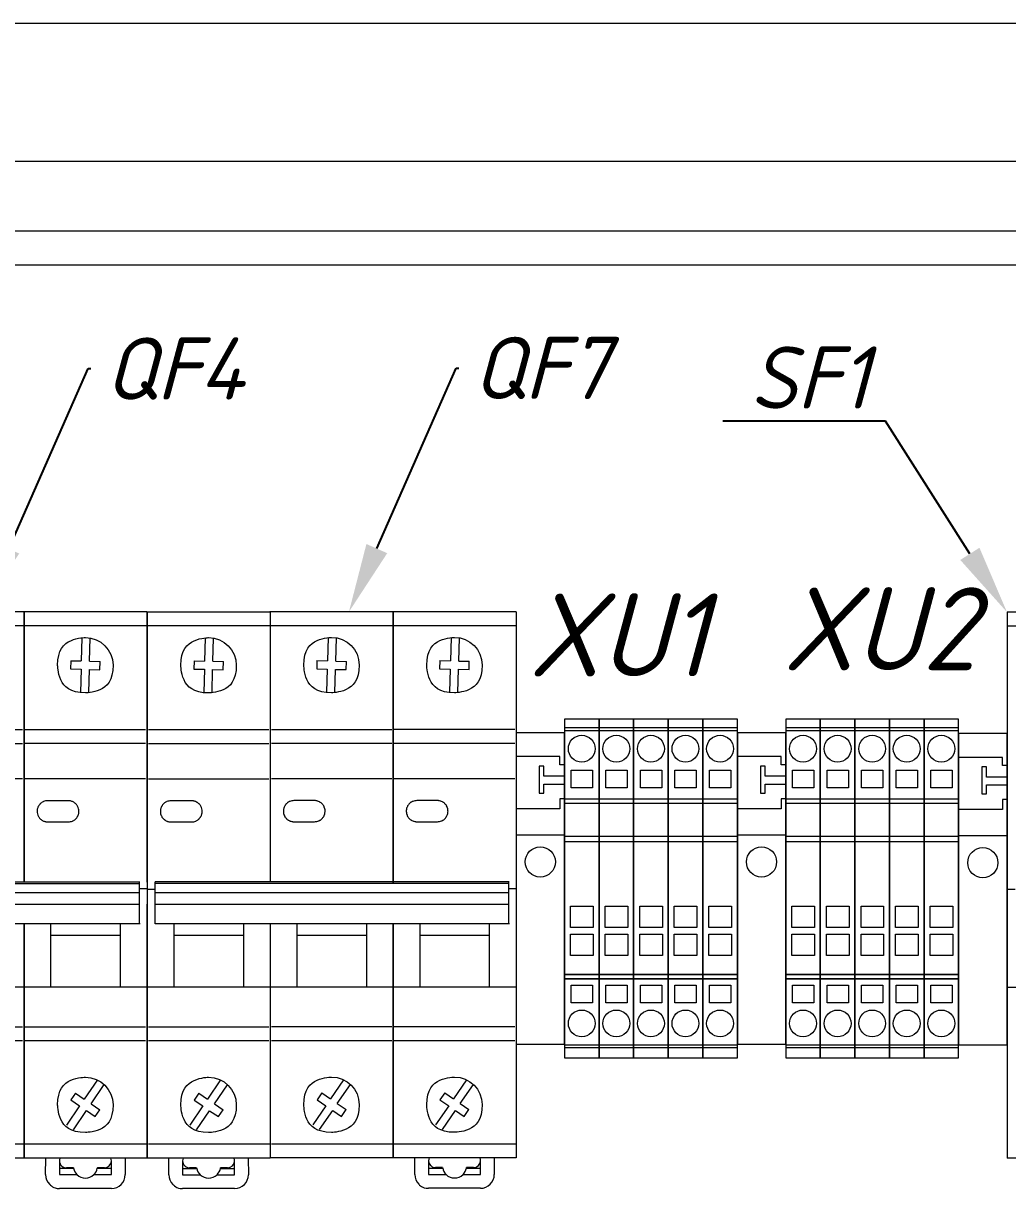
# Model space of a CAD drawing. Extents: x -319 to 3117, y -991 to 292.
# Drawn here: x 2621.7 to 2764, y -172.2 to -3.6 of the extents above; entities that cross this region are included whole.
import ezdxf
from ezdxf import colors
from ezdxf.entities.mleader import LeaderData, LeaderLine
from ezdxf.math import Vec2, Vec3

# ---------------------------------------------------------------- set-up
doc = ezdxf.new("R2010")
doc.units = 0
doc.layers.get('0').update_dxf_attribs({"lineweight": 15})
doc.layers.add('Layer 1', color=7, linetype='Continuous')
doc.styles.get("Standard").update_dxf_attribs({"font": 'GOST_Common Italic_0.ttf'})

# ---------------------------------------------------------------- blocks, each defined once
blk = doc.blocks.new('A$C02ED5359')
at = {"layer": 'Layer 1', "lineweight": 20}
for points in [[(17.82, 83.37), (17.82, 83.37), (0, 83.37), (0, 83.37)], [(0, 83.37), (0, 83.37), (0, 4.4), (0, 4.4)], [(35.6, 83.4), (35.6, 83.4), (17.78, 83.4), (17.78, 83.4)], [(17.82, 83.37), (17.82, 83.37), (17.82, 83.37), (17.82, 83.37)], [(17.82, 83.37), (17.82, 83.37), (17.82, 44.34), (17.82, 44.34)], [(53.38, 83.4), (53.38, 83.4), (35.56, 83.4), (35.56, 83.4)], [(35.56, 83.4), (35.56, 83.4), (35.56, 44.27), (35.56, 44.27)], [(35.6, 83.4), (35.6, 83.4), (35.6, 83.4), (35.6, 83.4)], [(35.6, 83.4), (35.6, 83.4), (35.6, 44.27), (35.6, 44.27)], [(53.38, 83.4), (53.38, 83.4), (53.38, 83.4), (53.38, 83.4)], [(53.38, 83.4), (53.38, 83.4), (53.38, 44.34), (53.38, 44.34)], [(53.39, 83.39), (53.39, 83.39), (53.39, 41.14), (53.39, 41.14)], [(17.82, 81.37), (17.82, 81.37), (0, 81.37), (0, 81.37)], [(35.6, 81.4), (35.6, 81.4), (17.78, 81.4), (17.78, 81.4)], [(17.82, 81.37), (17.82, 81.37), (17.82, 81.37), (17.82, 81.37)], [(53.38, 81.4), (53.38, 81.4), (35.56, 81.4), (35.56, 81.4)], [(35.6, 81.4), (35.6, 81.4), (35.6, 81.4), (35.6, 81.4)], [(53.38, 81.4), (53.38, 81.4), (53.38, 81.4), (53.38, 81.4)], [(8.41, 79.64), (8.41, 79.64), (8.32, 76.29), (8.32, 76.29)], [(9.52, 76.26), (9.52, 76.26), (9.61, 79.61), (9.61, 79.61)], [(26.19, 79.67), (26.19, 79.67), (26.1, 76.32), (26.1, 76.32)], [(27.31, 76.28), (27.31, 76.28), (27.39, 79.64), (27.39, 79.64)], [(43.97, 79.67), (43.97, 79.67), (43.88, 76.32), (43.88, 76.32)], [(45.08, 76.29), (45.08, 76.29), (45.17, 79.64), (45.17, 79.64)], [(6.8, 76.33), (6.8, 76.33), (6.76, 75.13), (6.76, 75.13)], [(6.8, 76.33), (6.8, 76.33), (8.32, 76.29), (8.32, 76.29)], [(9.52, 76.26), (9.52, 76.26), (11.05, 76.22), (11.05, 76.22)], [(11.02, 75.02), (11.02, 75.02), (11.05, 76.22), (11.05, 76.22)], [(24.58, 76.36), (24.58, 76.36), (24.54, 75.16), (24.54, 75.16)], [(24.58, 76.36), (24.58, 76.36), (26.1, 76.32), (26.1, 76.32)], [(27.31, 76.28), (27.31, 76.28), (28.83, 76.24), (28.83, 76.24)], [(28.8, 75.04), (28.8, 75.04), (28.83, 76.24), (28.83, 76.24)], [(42.36, 76.36), (42.36, 76.36), (42.32, 75.16), (42.32, 75.16)], [(42.36, 76.36), (42.36, 76.36), (43.88, 76.32), (43.88, 76.32)], [(45.08, 76.29), (45.08, 76.29), (46.61, 76.25), (46.61, 76.25)], [(46.58, 75.05), (46.58, 75.05), (46.61, 76.25), (46.61, 76.25)], [(6.76, 75.13), (6.76, 75.13), (8.29, 75.09), (8.29, 75.09)], [(8.29, 75.09), (8.29, 75.09), (8.2, 71.74), (8.2, 71.74)], [(9.4, 71.71), (9.4, 71.71), (9.49, 75.06), (9.49, 75.06)], [(9.49, 75.06), (9.49, 75.06), (11.02, 75.02), (11.02, 75.02)], [(24.54, 75.16), (24.54, 75.16), (26.07, 75.12), (26.07, 75.12)], [(26.07, 75.12), (26.07, 75.12), (25.98, 71.76), (25.98, 71.76)], [(27.18, 71.73), (27.18, 71.73), (27.27, 75.08), (27.27, 75.08)], [(27.27, 75.08), (27.27, 75.08), (28.8, 75.04), (28.8, 75.04)], [(42.32, 75.16), (42.32, 75.16), (43.85, 75.12), (43.85, 75.12)], [(43.85, 75.12), (43.85, 75.12), (43.76, 71.77), (43.76, 71.77)], [(44.96, 71.74), (44.96, 71.74), (45.05, 75.09), (45.05, 75.09)], [(45.05, 75.09), (45.05, 75.09), (46.58, 75.05), (46.58, 75.05)], [(0.2, 66.38), (0.2, 66.38), (17.61, 66.38), (17.61, 66.38)], [(17.98, 66.4), (17.98, 66.4), (35.4, 66.4), (35.4, 66.4)], [(35.76, 66.41), (35.76, 66.41), (53.18, 66.41), (53.18, 66.41)], [(0.2, 64.38), (0.2, 64.38), (17.61, 64.38), (17.61, 64.38)], [(17.98, 64.4), (17.98, 64.4), (35.4, 64.4), (35.4, 64.4)], [(35.76, 64.41), (35.76, 64.41), (53.18, 64.41), (53.18, 64.41)], [(0.2, 59.27), (0.2, 59.27), (17.61, 59.27), (17.61, 59.27)], [(17.98, 59.3), (17.98, 59.3), (35.4, 59.3), (35.4, 59.3)], [(35.76, 59.3), (35.76, 59.3), (53.18, 59.3), (53.18, 59.3)], [(6.46, 56.07), (6.46, 56.07), (3.45, 56.07), (3.45, 56.07)], [(24.24, 56.1), (24.24, 56.1), (21.23, 56.1), (21.23, 56.1)], [(42.02, 56.1), (42.02, 56.1), (39.01, 56.1), (39.01, 56.1)], [(3.45, 53.02), (3.45, 53.02), (6.46, 53.02), (6.46, 53.02)], [(21.23, 53.05), (21.23, 53.05), (24.24, 53.05), (24.24, 53.05)], [(39.01, 53.05), (39.01, 53.05), (42.02, 53.05), (42.02, 53.05)], [(1.18, 38.27), (1.18, 38.27), (1.18, 44.34), (1.18, 44.34)], [(52.26, 44.34), (52.26, 44.34), (1.18, 44.34), (1.18, 44.34)], [(52.26, 44.1), (52.26, 44.1), (1.18, 44.1), (1.18, 44.1)], [(35.56, 44.17), (35.56, 44.17), (35.56, 44.1), (35.56, 44.1)], [(35.56, 44.17), (35.56, 44.17), (35.56, 44.1), (35.56, 44.1)], [(35.6, 44.17), (35.6, 44.17), (35.6, 44.1), (35.6, 44.1)], [(52.26, 44.43), (52.26, 44.43), (52.26, 38.36), (52.26, 38.36)], [(52.26, 44.43), (52.26, 44.43), (52.26, 44.43), (52.26, 44.43)], [(52.26, 44.41), (52.26, 44.41), (52.26, 44.41), (52.26, 44.41)], [(52.26, 44.17), (52.26, 44.17), (52.26, 44.17), (52.26, 44.17)], [(0, 43.31), (0, 43.31), (1.18, 43.31), (1.18, 43.31)], [(1.18, 42.82), (1.18, 42.82), (52.26, 42.82), (52.26, 42.82)], [(52.26, 43.4), (52.26, 43.4), (53.39, 43.4), (53.39, 43.4)], [(53.39, 43.4), (53.39, 43.4), (53.39, 43.4), (53.39, 43.4)], [(1.18, 41.14), (1.18, 41.14), (52.26, 41.14), (52.26, 41.14)], [(53.38, 41.14), (53.38, 41.14), (53.38, 4.43), (53.38, 4.43)], [(53.39, 41.14), (53.39, 41.14), (53.39, 4.42), (53.39, 4.42)], [(3.93, 38.27), (3.93, 38.27), (1.18, 38.27), (1.18, 38.27)], [(52.41, 38.29), (52.41, 38.29), (3.93, 38.29), (3.93, 38.29)], [(3.93, 29.16), (3.93, 29.16), (3.93, 38.27), (3.93, 38.27)], [(3.93, 38.27), (3.93, 38.27), (3.93, 38.27), (3.93, 38.27)], [(13.94, 38.27), (13.94, 38.27), (13.94, 29.16), (13.94, 29.16)], [(13.94, 38.27), (13.94, 38.27), (13.94, 38.27), (13.94, 38.27)], [(17.82, 38.29), (17.82, 38.29), (17.82, 4.4), (17.82, 4.4)], [(21.71, 29.18), (21.71, 29.18), (21.71, 38.29), (21.71, 38.29)], [(21.71, 38.29), (21.71, 38.29), (21.71, 38.29), (21.71, 38.29)], [(31.72, 38.29), (31.72, 38.29), (31.72, 29.18), (31.72, 29.18)], [(31.72, 38.29), (31.72, 38.29), (31.72, 38.29), (31.72, 38.29)], [(35.56, 38.29), (35.56, 38.29), (35.56, 4.43), (35.56, 4.43)], [(35.6, 38.29), (35.6, 38.29), (35.6, 4.42), (35.6, 4.42)], [(39.49, 29.19), (39.49, 29.19), (39.49, 38.3), (39.49, 38.3)], [(39.49, 38.3), (39.49, 38.3), (39.49, 38.3), (39.49, 38.3)], [(49.5, 38.3), (49.5, 38.3), (49.5, 29.19), (49.5, 29.19)], [(49.5, 38.3), (49.5, 38.3), (49.5, 38.3), (49.5, 38.3)], [(52.26, 38.36), (52.26, 38.36), (52.26, 38.36), (52.26, 38.36)], [(3.93, 36.65), (3.93, 36.65), (13.94, 36.65), (13.94, 36.65)], [(3.93, 36.65), (3.93, 36.65), (13.94, 36.65), (13.94, 36.65)], [(13.94, 36.65), (13.94, 36.65), (13.94, 36.65), (13.94, 36.65)], [(21.71, 36.65), (21.71, 36.65), (31.72, 36.65), (31.72, 36.65)], [(39.49, 36.65), (39.49, 36.65), (49.5, 36.65), (49.5, 36.65)], [(0, 29.16), (0, 29.16), (17.82, 29.16), (17.82, 29.16)], [(14.61, 29.16), (14.61, 29.16), (17.61, 29.16), (17.61, 29.16)], [(17.78, 29.18), (17.78, 29.18), (35.6, 29.18), (35.6, 29.18)], [(17.82, 29.16), (17.82, 29.16), (17.82, 29.16), (17.82, 29.16)], [(32.39, 29.18), (32.39, 29.18), (35.4, 29.18), (35.4, 29.18)], [(35.56, 29.19), (35.56, 29.19), (53.38, 29.19), (53.38, 29.19)], [(35.6, 29.18), (35.6, 29.18), (35.6, 29.18), (35.6, 29.18)], [(50.17, 29.19), (50.17, 29.19), (53.18, 29.19), (53.18, 29.19)], [(53.38, 29.19), (53.38, 29.19), (53.38, 29.19), (53.38, 29.19)], [(0.2, 23.39), (0.2, 23.39), (17.61, 23.39), (17.61, 23.39)], [(17.61, 23.39), (17.61, 23.39), (17.61, 23.39), (17.61, 23.39)], [(17.98, 23.42), (17.98, 23.42), (35.4, 23.42), (35.4, 23.42)], [(35.4, 23.42), (35.4, 23.42), (35.4, 23.42), (35.4, 23.42)], [(35.76, 23.42), (35.76, 23.42), (53.18, 23.42), (53.18, 23.42)], [(53.18, 23.42), (53.18, 23.42), (53.18, 23.42), (53.18, 23.42)], [(0.2, 21.39), (0.2, 21.39), (17.61, 21.39), (17.61, 21.39)], [(17.61, 21.39), (17.61, 21.39), (17.61, 21.39), (17.61, 21.39)], [(17.98, 21.42), (17.98, 21.42), (35.4, 21.42), (35.4, 21.42)], [(35.4, 21.42), (35.4, 21.42), (35.4, 21.42), (35.4, 21.42)], [(35.76, 21.42), (35.76, 21.42), (53.18, 21.42), (53.18, 21.42)], [(53.18, 21.42), (53.18, 21.42), (53.18, 21.42), (53.18, 21.42)], [(10.65, 15.7), (10.65, 15.7), (8.75, 12.93), (8.75, 12.93)], [(10.65, 15.7), (10.65, 15.7), (10.65, 15.7), (10.65, 15.7)], [(28.43, 15.72), (28.43, 15.72), (26.53, 12.96), (26.53, 12.96)], [(28.43, 15.72), (28.43, 15.72), (28.43, 15.72), (28.43, 15.72)], [(46.21, 15.73), (46.21, 15.73), (44.31, 12.96), (44.31, 12.96)], [(46.21, 15.73), (46.21, 15.73), (46.21, 15.73), (46.21, 15.73)], [(7.49, 13.79), (7.49, 13.79), (6.81, 12.8), (6.81, 12.8)], [(7.49, 13.79), (7.49, 13.79), (7.49, 13.79), (7.49, 13.79)], [(7.49, 13.79), (7.49, 13.79), (8.75, 12.93), (8.75, 12.93)], [(9.74, 12.25), (9.74, 12.25), (11.64, 15.02), (11.64, 15.02)], [(11.64, 15.02), (11.64, 15.02), (11.64, 15.02), (11.64, 15.02)], [(25.27, 13.82), (25.27, 13.82), (24.59, 12.83), (24.59, 12.83)], [(25.27, 13.82), (25.27, 13.82), (25.27, 13.82), (25.27, 13.82)], [(25.27, 13.82), (25.27, 13.82), (26.53, 12.96), (26.53, 12.96)], [(27.52, 12.28), (27.52, 12.28), (29.42, 15.05), (29.42, 15.05)], [(29.42, 15.05), (29.42, 15.05), (29.42, 15.05), (29.42, 15.05)], [(43.05, 13.82), (43.05, 13.82), (42.37, 12.83), (42.37, 12.83)], [(43.05, 13.82), (43.05, 13.82), (43.05, 13.82), (43.05, 13.82)], [(43.05, 13.82), (43.05, 13.82), (44.31, 12.96), (44.31, 12.96)], [(45.3, 12.28), (45.3, 12.28), (47.2, 15.05), (47.2, 15.05)], [(47.2, 15.05), (47.2, 15.05), (47.2, 15.05), (47.2, 15.05)], [(8.07, 11.94), (8.07, 11.94), (6.18, 9.17), (6.18, 9.17)], [(6.81, 12.8), (6.81, 12.8), (8.07, 11.94), (8.07, 11.94)], [(8.07, 11.94), (8.07, 11.94), (8.07, 11.94), (8.07, 11.94)], [(9.74, 12.25), (9.74, 12.25), (11, 11.39), (11, 11.39)], [(25.85, 11.97), (25.85, 11.97), (23.96, 9.2), (23.96, 9.2)], [(24.59, 12.83), (24.59, 12.83), (25.85, 11.97), (25.85, 11.97)], [(25.85, 11.97), (25.85, 11.97), (25.85, 11.97), (25.85, 11.97)], [(27.52, 12.28), (27.52, 12.28), (28.78, 11.42), (28.78, 11.42)], [(43.63, 11.97), (43.63, 11.97), (41.74, 9.2), (41.74, 9.2)], [(42.37, 12.83), (42.37, 12.83), (43.63, 11.97), (43.63, 11.97)], [(43.63, 11.97), (43.63, 11.97), (43.63, 11.97), (43.63, 11.97)], [(45.3, 12.28), (45.3, 12.28), (46.56, 11.42), (46.56, 11.42)], [(7.17, 8.49), (7.17, 8.49), (9.06, 11.26), (9.06, 11.26)], [(9.06, 11.26), (9.06, 11.26), (9.06, 11.26), (9.06, 11.26)], [(9.06, 11.26), (9.06, 11.26), (10.32, 10.4), (10.32, 10.4)], [(10.32, 10.4), (10.32, 10.4), (11, 11.39), (11, 11.39)], [(11, 11.39), (11, 11.39), (11, 11.39), (11, 11.39)], [(24.95, 8.52), (24.95, 8.52), (26.85, 11.29), (26.85, 11.29)], [(26.85, 11.29), (26.85, 11.29), (26.85, 11.29), (26.85, 11.29)], [(26.85, 11.29), (26.85, 11.29), (28.11, 10.43), (28.11, 10.43)], [(28.11, 10.43), (28.11, 10.43), (28.78, 11.42), (28.78, 11.42)], [(28.78, 11.42), (28.78, 11.42), (28.78, 11.42), (28.78, 11.42)], [(42.73, 8.52), (42.73, 8.52), (44.62, 11.29), (44.62, 11.29)], [(44.62, 11.29), (44.62, 11.29), (44.62, 11.29), (44.62, 11.29)], [(44.62, 11.29), (44.62, 11.29), (45.89, 10.43), (45.89, 10.43)], [(45.89, 10.43), (45.89, 10.43), (46.56, 11.42), (46.56, 11.42)], [(46.56, 11.42), (46.56, 11.42), (46.56, 11.42), (46.56, 11.42)], [(17.82, 6.4), (17.82, 6.4), (0.2, 6.4), (0.2, 6.4)], [(35.6, 6.42), (35.6, 6.42), (17.98, 6.42), (17.98, 6.42)], [(53.38, 6.43), (53.38, 6.43), (35.76, 6.43), (35.76, 6.43)], [(17.82, 4.4), (17.82, 4.4), (0, 4.4), (0, 4.4)], [(3.15, 2), (3.15, 2), (3.17, 4.4), (3.17, 4.4)], [(3.17, 4.4), (3.17, 4.4), (3.17, 4.4), (3.17, 4.4)], [(5.24, 4.4), (5.18, 4.27), (5.15, 4.14), (5.15, 4)], [(5.15, 4), (5.15, 4), (5.15, 2), (5.15, 2)], [(5.15, 4), (5.15, 4), (5.15, 4), (5.15, 4)], [(11.66, 3), (12.21, 3), (12.66, 3.45), (12.66, 4)], [(12.66, 4), (12.66, 4.14), (12.63, 4.27), (12.58, 4.4)], [(12.66, 2), (12.66, 2), (12.66, 4), (12.66, 4)], [(12.66, 4), (12.66, 4), (12.66, 4), (12.66, 4)], [(14.64, 4.4), (14.64, 4.4), (14.66, 2), (14.66, 2)], [(35.6, 4.42), (35.6, 4.42), (17.78, 4.42), (17.78, 4.42)], [(53.38, 4.43), (53.38, 4.43), (35.56, 4.43), (35.56, 4.43)], [(38.72, 2.03), (38.72, 2.03), (38.74, 4.43), (38.74, 4.43)], [(38.74, 4.43), (38.74, 4.43), (38.74, 4.43), (38.74, 4.43)], [(40.81, 4.43), (40.75, 4.3), (40.73, 4.17), (40.73, 4.03)], [(40.73, 4.03), (40.73, 4.03), (40.73, 2.03), (40.73, 2.03)], [(40.73, 4.03), (40.73, 4.03), (40.73, 4.03), (40.73, 4.03)], [(47.23, 3.03), (47.78, 3.03), (48.23, 3.48), (48.23, 4.03)], [(48.23, 4.03), (48.23, 4.17), (48.2, 4.3), (48.15, 4.43)], [(48.23, 2.03), (48.23, 2.03), (48.23, 4.03), (48.23, 4.03)], [(48.23, 4.03), (48.23, 4.03), (48.23, 4.03), (48.23, 4.03)], [(50.21, 4.43), (50.21, 4.43), (50.23, 2.03), (50.23, 2.03)], [(5.15, 2.92), (5.15, 2.92), (7.19, 2.92), (7.19, 2.92)], [(5.15, 2), (5.15, 2), (7.68, 2), (7.68, 2)], [(7.17, 3), (7.17, 3), (6.16, 3), (6.16, 3)], [(7.17, 3), (7.17, 3), (7.17, 3), (7.17, 3)], [(7.17, 3), (7.17, 3), (7.19, 2.92), (7.19, 2.92)], [(7.19, 2.92), (7.25, 2.57), (7.43, 2.25), (7.68, 2)], [(7.19, 2.92), (7.19, 2.92), (7.19, 2.92), (7.19, 2.92)], [(7.68, 2), (7.68, 2), (7.68, 2), (7.68, 2)], [(7.68, 2), (8.36, 1.33), (9.45, 1.33), (10.13, 2)], [(10.13, 2), (10.39, 2.25), (10.56, 2.57), (10.63, 2.92)], [(10.13, 2), (10.13, 2), (12.66, 2), (12.66, 2)], [(10.63, 2.92), (10.63, 2.92), (10.64, 3), (10.64, 3)], [(10.63, 2.92), (10.63, 2.92), (12.66, 2.92), (12.66, 2.92)], [(11.66, 3), (11.66, 3), (10.64, 3), (10.64, 3)], [(11.66, 3), (11.66, 3), (11.66, 3), (11.66, 3)], [(12.66, 2.92), (12.66, 2.92), (12.66, 2.92), (12.66, 2.92)], [(12.66, 0), (13.77, 0), (14.66, 0.9), (14.66, 2)], [(12.66, 2), (12.66, 2), (12.66, 2), (12.66, 2)], [(40.73, 2.95), (40.73, 2.95), (42.76, 2.95), (42.76, 2.95)], [(40.73, 2.03), (40.73, 2.03), (43.25, 2.03), (43.25, 2.03)], [(42.74, 3.03), (42.74, 3.03), (41.73, 3.03), (41.73, 3.03)], [(42.74, 3.03), (42.74, 3.03), (42.74, 3.03), (42.74, 3.03)], [(42.74, 3.03), (42.74, 3.03), (42.76, 2.95), (42.76, 2.95)], [(42.76, 2.95), (42.82, 2.6), (43, 2.28), (43.25, 2.03)], [(42.76, 2.95), (42.76, 2.95), (42.76, 2.95), (42.76, 2.95)], [(43.25, 2.03), (43.25, 2.03), (43.25, 2.03), (43.25, 2.03)], [(43.25, 2.03), (43.93, 1.36), (45.02, 1.36), (45.7, 2.03)], [(45.7, 2.03), (45.96, 2.28), (46.13, 2.6), (46.2, 2.95)], [(45.7, 2.03), (45.7, 2.03), (48.23, 2.03), (48.23, 2.03)], [(46.2, 2.95), (46.2, 2.95), (46.21, 3.03), (46.21, 3.03)], [(46.2, 2.95), (46.2, 2.95), (48.23, 2.95), (48.23, 2.95)], [(47.23, 3.03), (47.23, 3.03), (46.21, 3.03), (46.21, 3.03)], [(47.23, 3.03), (47.23, 3.03), (47.23, 3.03), (47.23, 3.03)], [(48.23, 2.95), (48.23, 2.95), (48.23, 2.95), (48.23, 2.95)], [(48.23, 0.03), (49.34, 0.03), (50.23, 0.92), (50.23, 2.03)], [(48.23, 2.03), (48.23, 2.03), (48.23, 2.03), (48.23, 2.03)], [(48.23, 0.03), (48.23, 0.03), (40.73, 0.03), (40.73, 0.03)], [(48.23, 0.03), (48.23, 0.03), (48.23, 0.03), (48.23, 0.03)], [(12.66, 0), (12.66, 0), (5.15, 0), (5.15, 0)], [(12.66, 0), (12.66, 0), (12.66, 0), (12.66, 0)]]:
    blk.add_open_spline(points, degree=3, dxfattribs=at)
for points, knots in [([(12.91, 75.67), (12.91, 77.88), (11.12, 79.67), (8.91, 79.67), (8.91, 79.67), (6.7, 79.67), (4.9, 77.88), (4.9, 75.67), (4.9, 75.67), (4.9, 73.46), (6.7, 71.67), (8.91, 71.67), (8.91, 71.67), (11.12, 71.67), (12.91, 73.46), (12.91, 75.67), (12.91, 75.67), (12.91, 75.67), (12.91, 75.67), (12.91, 75.67)], [0, 0, 0, 0, 0.166667, 0.166667, 0.166667, 0.25, 0.333333, 0.333333, 0.333333, 0.416667, 0.5, 0.5, 0.5, 0.583333, 0.666667, 0.666667, 0.666667, 0.833333, 1, 1, 1, 1]), ([(30.69, 75.7), (30.69, 77.91), (28.9, 79.7), (26.69, 79.7), (26.69, 79.7), (24.48, 79.7), (22.69, 77.91), (22.69, 75.7), (22.69, 75.7), (22.69, 73.49), (24.48, 71.7), (26.69, 71.7), (26.69, 71.7), (28.9, 71.7), (30.69, 73.49), (30.69, 75.7)], [0, 0, 0, 0, 0.2, 0.2, 0.2, 0.3, 0.4, 0.4, 0.4, 0.5, 0.6, 0.6, 0.6, 0.8, 1, 1, 1, 1]), ([(48.47, 75.7), (48.47, 77.91), (46.68, 79.7), (44.47, 79.7), (44.47, 79.7), (42.26, 79.7), (40.46, 77.91), (40.46, 75.7), (40.46, 75.7), (40.46, 73.49), (42.26, 71.7), (44.47, 71.7), (44.47, 71.7), (46.68, 71.7), (48.47, 73.49), (48.47, 75.7), (48.47, 75.7), (48.47, 75.7), (48.47, 75.7), (48.47, 75.7)], [0, 0, 0, 0, 0.166667, 0.166667, 0.166667, 0.25, 0.333333, 0.333333, 0.333333, 0.416667, 0.5, 0.5, 0.5, 0.583333, 0.666667, 0.666667, 0.666667, 0.833333, 1, 1, 1, 1]), ([(0, 59.24), (0, 56.7), (0, 54.08), (0, 51.43), (0, 51.43), (0, 48.77), (0, 46.08), (0, 43.41)], [0, 0, 0, 0, 0.333333, 0.333333, 0.333333, 0.666667, 1, 1, 1, 1]), ([(35.56, 59.27), (35.56, 56.73), (35.56, 54.11), (35.56, 51.46), (35.56, 51.46), (35.56, 49.08), (35.56, 46.67), (35.56, 44.27)], [0, 0, 0, 0, 0.333333, 0.333333, 0.333333, 0.666667, 1, 1, 1, 1]), ([(53.39, 59.27), (53.39, 56.73), (53.39, 54.1), (53.39, 51.45), (53.39, 51.45), (53.39, 49.09), (53.39, 46.71), (53.39, 44.34)], [0, 0, 0, 0, 0.333333, 0.333333, 0.333333, 0.666667, 1, 1, 1, 1]), ([(3.45, 56.07), (3.25, 56.07), (3.05, 56.03), (2.87, 55.95), (2.87, 55.95), (2.68, 55.87), (2.51, 55.76), (2.37, 55.62), (2.37, 55.62), (2.3, 55.55), (2.24, 55.47), (2.19, 55.39), (2.19, 55.39), (2.13, 55.3), (2.09, 55.22), (2.05, 55.12), (2.05, 55.12), (2.01, 55.03), (1.98, 54.94), (1.96, 54.84), (1.96, 54.84), (1.94, 54.75), (1.93, 54.65), (1.93, 54.55), (1.93, 54.55), (1.93, 54.35), (1.97, 54.15), (2.05, 53.97), (2.05, 53.97), (2.12, 53.79), (2.23, 53.61), (2.37, 53.47), (2.37, 53.47), (2.44, 53.4), (2.52, 53.34), (2.6, 53.28), (2.6, 53.28), (2.69, 53.22), (2.77, 53.18), (2.87, 53.14), (2.87, 53.14), (2.96, 53.1), (3.06, 53.07), (3.15, 53.05), (3.15, 53.05), (3.25, 53.03), (3.35, 53.02), (3.45, 53.02)], [0, 0, 0, 0, 0.076923, 0.076923, 0.076923, 0.115385, 0.153846, 0.153846, 0.153846, 0.192308, 0.230769, 0.230769, 0.230769, 0.269231, 0.307692, 0.307692, 0.307692, 0.346154, 0.384615, 0.384615, 0.384615, 0.423077, 0.461538, 0.461538, 0.461538, 0.5, 0.538462, 0.538462, 0.538462, 0.576923, 0.615385, 0.615385, 0.615385, 0.653846, 0.692308, 0.692308, 0.692308, 0.730769, 0.769231, 0.769231, 0.769231, 0.807692, 0.846154, 0.846154, 0.846154, 0.923077, 1, 1, 1, 1]), ([(6.46, 53.02), (6.66, 53.02), (6.86, 53.06), (7.04, 53.14), (7.04, 53.14), (7.23, 53.22), (7.4, 53.33), (7.54, 53.47), (7.54, 53.47), (7.61, 53.55), (7.67, 53.62), (7.72, 53.71), (7.72, 53.71), (7.78, 53.79), (7.82, 53.88), (7.86, 53.97), (7.86, 53.97), (7.9, 54.06), (7.93, 54.16), (7.95, 54.25), (7.95, 54.25), (7.96, 54.35), (7.97, 54.45), (7.97, 54.55), (7.97, 54.55), (7.97, 54.74), (7.93, 54.94), (7.86, 55.12), (7.86, 55.12), (7.78, 55.31), (7.67, 55.48), (7.53, 55.62), (7.53, 55.62), (7.46, 55.69), (7.39, 55.75), (7.3, 55.81), (7.3, 55.81), (7.22, 55.86), (7.13, 55.91), (7.04, 55.95), (7.04, 55.95), (6.95, 55.99), (6.85, 56.02), (6.75, 56.04), (6.75, 56.04), (6.66, 56.06), (6.56, 56.07), (6.46, 56.07)], [0, 0, 0, 0, 0.076923, 0.076923, 0.076923, 0.115385, 0.153846, 0.153846, 0.153846, 0.192308, 0.230769, 0.230769, 0.230769, 0.269231, 0.307692, 0.307692, 0.307692, 0.346154, 0.384615, 0.384615, 0.384615, 0.423077, 0.461538, 0.461538, 0.461538, 0.5, 0.538462, 0.538462, 0.538462, 0.576923, 0.615385, 0.615385, 0.615385, 0.653846, 0.692308, 0.692308, 0.692308, 0.730769, 0.769231, 0.769231, 0.769231, 0.807692, 0.846154, 0.846154, 0.846154, 0.923077, 1, 1, 1, 1]), ([(21.23, 56.1), (21.03, 56.1), (20.83, 56.06), (20.65, 55.98), (20.65, 55.98), (20.46, 55.9), (20.29, 55.79), (20.16, 55.64), (20.16, 55.64), (20.09, 55.57), (20.02, 55.49), (19.97, 55.41), (19.97, 55.41), (19.91, 55.33), (19.87, 55.24), (19.83, 55.15), (19.83, 55.15), (19.79, 55.06), (19.76, 54.96), (19.75, 54.87), (19.75, 54.87), (19.73, 54.77), (19.72, 54.67), (19.72, 54.57), (19.72, 54.57), (19.72, 54.38), (19.75, 54.18), (19.83, 53.99), (19.83, 53.99), (19.9, 53.81), (20.01, 53.64), (20.15, 53.5), (20.15, 53.5), (20.22, 53.43), (20.3, 53.36), (20.38, 53.31), (20.38, 53.31), (20.47, 53.25), (20.55, 53.2), (20.65, 53.16), (20.65, 53.16), (20.74, 53.12), (20.84, 53.1), (20.93, 53.08), (20.93, 53.08), (21.03, 53.06), (21.13, 53.05), (21.23, 53.05)], [0, 0, 0, 0, 0.076923, 0.076923, 0.076923, 0.115385, 0.153846, 0.153846, 0.153846, 0.192308, 0.230769, 0.230769, 0.230769, 0.269231, 0.307692, 0.307692, 0.307692, 0.346154, 0.384615, 0.384615, 0.384615, 0.423077, 0.461538, 0.461538, 0.461538, 0.5, 0.538462, 0.538462, 0.538462, 0.576923, 0.615385, 0.615385, 0.615385, 0.653846, 0.692308, 0.692308, 0.692308, 0.730769, 0.769231, 0.769231, 0.769231, 0.807692, 0.846154, 0.846154, 0.846154, 0.923077, 1, 1, 1, 1]), ([(24.24, 53.05), (24.44, 53.05), (24.64, 53.09), (24.82, 53.16), (24.82, 53.16), (25.01, 53.24), (25.18, 53.36), (25.32, 53.5), (25.32, 53.5), (25.39, 53.57), (25.45, 53.65), (25.5, 53.73), (25.5, 53.73), (25.56, 53.81), (25.61, 53.9), (25.64, 54), (25.64, 54), (25.68, 54.09), (25.71, 54.18), (25.73, 54.28), (25.73, 54.28), (25.74, 54.38), (25.75, 54.48), (25.75, 54.58), (25.75, 54.58), (25.75, 54.77), (25.72, 54.97), (25.64, 55.15), (25.64, 55.15), (25.57, 55.33), (25.45, 55.5), (25.32, 55.64), (25.32, 55.64), (25.25, 55.71), (25.17, 55.78), (25.09, 55.83), (25.09, 55.83), (25, 55.89), (24.92, 55.94), (24.82, 55.98), (24.82, 55.98), (24.73, 56.02), (24.63, 56.05), (24.54, 56.07), (24.54, 56.07), (24.44, 56.09), (24.34, 56.1), (24.24, 56.1)], [0, 0, 0, 0, 0.076923, 0.076923, 0.076923, 0.115385, 0.153846, 0.153846, 0.153846, 0.192308, 0.230769, 0.230769, 0.230769, 0.269231, 0.307692, 0.307692, 0.307692, 0.346154, 0.384615, 0.384615, 0.384615, 0.423077, 0.461538, 0.461538, 0.461538, 0.5, 0.538462, 0.538462, 0.538462, 0.576923, 0.615385, 0.615385, 0.615385, 0.653846, 0.692308, 0.692308, 0.692308, 0.730769, 0.769231, 0.769231, 0.769231, 0.807692, 0.846154, 0.846154, 0.846154, 0.923077, 1, 1, 1, 1]), ([(39.01, 56.1), (38.81, 56.1), (38.61, 56.06), (38.43, 55.98), (38.43, 55.98), (38.24, 55.9), (38.07, 55.79), (37.93, 55.65), (37.93, 55.65), (37.86, 55.57), (37.8, 55.5), (37.75, 55.42), (37.75, 55.42), (37.69, 55.33), (37.65, 55.25), (37.61, 55.15), (37.61, 55.15), (37.57, 55.06), (37.54, 54.97), (37.52, 54.87), (37.52, 54.87), (37.51, 54.77), (37.5, 54.68), (37.5, 54.58), (37.5, 54.58), (37.5, 54.38), (37.53, 54.18), (37.61, 54), (37.61, 54), (37.68, 53.82), (37.79, 53.65), (37.93, 53.5), (37.93, 53.5), (38, 53.43), (38.08, 53.37), (38.16, 53.31), (38.16, 53.31), (38.25, 53.25), (38.33, 53.21), (38.43, 53.17), (38.43, 53.17), (38.52, 53.13), (38.62, 53.1), (38.71, 53.08), (38.71, 53.08), (38.81, 53.06), (38.91, 53.05), (39.01, 53.05)], [0, 0, 0, 0, 0.076923, 0.076923, 0.076923, 0.115385, 0.153846, 0.153846, 0.153846, 0.192308, 0.230769, 0.230769, 0.230769, 0.269231, 0.307692, 0.307692, 0.307692, 0.346154, 0.384615, 0.384615, 0.384615, 0.423077, 0.461538, 0.461538, 0.461538, 0.5, 0.538462, 0.538462, 0.538462, 0.576923, 0.615385, 0.615385, 0.615385, 0.653846, 0.692308, 0.692308, 0.692308, 0.730769, 0.769231, 0.769231, 0.769231, 0.807692, 0.846154, 0.846154, 0.846154, 0.923077, 1, 1, 1, 1]), ([(42.02, 53.05), (42.22, 53.05), (42.42, 53.09), (42.6, 53.17), (42.6, 53.17), (42.79, 53.25), (42.96, 53.36), (43.1, 53.5), (43.1, 53.5), (43.17, 53.58), (43.23, 53.65), (43.28, 53.74), (43.28, 53.74), (43.34, 53.82), (43.38, 53.91), (43.42, 54), (43.42, 54), (43.46, 54.09), (43.49, 54.19), (43.51, 54.28), (43.51, 54.28), (43.52, 54.38), (43.53, 54.48), (43.53, 54.58), (43.53, 54.58), (43.53, 54.77), (43.49, 54.97), (43.42, 55.15), (43.42, 55.15), (43.34, 55.34), (43.23, 55.51), (43.09, 55.65), (43.09, 55.65), (43.03, 55.72), (42.95, 55.78), (42.87, 55.84), (42.87, 55.84), (42.78, 55.89), (42.7, 55.94), (42.6, 55.98), (42.6, 55.98), (42.51, 56.02), (42.41, 56.05), (42.31, 56.07), (42.31, 56.07), (42.22, 56.09), (42.12, 56.1), (42.02, 56.1)], [0, 0, 0, 0, 0.076923, 0.076923, 0.076923, 0.115385, 0.153846, 0.153846, 0.153846, 0.192308, 0.230769, 0.230769, 0.230769, 0.269231, 0.307692, 0.307692, 0.307692, 0.346154, 0.384615, 0.384615, 0.384615, 0.423077, 0.461538, 0.461538, 0.461538, 0.5, 0.538462, 0.538462, 0.538462, 0.576923, 0.615385, 0.615385, 0.615385, 0.653846, 0.692308, 0.692308, 0.692308, 0.730769, 0.769231, 0.769231, 0.769231, 0.807692, 0.846154, 0.846154, 0.846154, 0.923077, 1, 1, 1, 1]), ([(12.91, 12.1), (12.91, 14.3), (11.12, 16.09), (8.91, 16.09), (8.91, 16.09), (6.7, 16.09), (4.9, 14.3), (4.9, 12.1), (4.9, 12.1), (4.9, 9.89), (6.7, 8.1), (8.91, 8.1), (8.91, 8.1), (11.12, 8.1), (12.91, 9.89), (12.91, 12.1), (12.91, 12.1), (12.91, 12.1), (12.91, 12.1), (12.91, 12.1)], [0, 0, 0, 0, 0.166667, 0.166667, 0.166667, 0.25, 0.333333, 0.333333, 0.333333, 0.416667, 0.5, 0.5, 0.5, 0.583333, 0.666667, 0.666667, 0.666667, 0.833333, 1, 1, 1, 1]), ([(30.69, 12.12), (30.69, 14.33), (28.9, 16.12), (26.69, 16.12), (26.69, 16.12), (24.48, 16.12), (22.69, 14.33), (22.69, 12.12), (22.69, 12.12), (22.69, 9.91), (24.48, 8.12), (26.69, 8.12), (26.69, 8.12), (28.9, 8.12), (30.69, 9.91), (30.69, 12.12), (30.69, 12.12), (30.69, 12.12), (30.69, 12.12), (30.69, 12.12)], [0, 0, 0, 0, 0.166667, 0.166667, 0.166667, 0.25, 0.333333, 0.333333, 0.333333, 0.416667, 0.5, 0.5, 0.5, 0.583333, 0.666667, 0.666667, 0.666667, 0.833333, 1, 1, 1, 1]), ([(48.47, 12.13), (48.47, 14.33), (46.68, 16.12), (44.47, 16.12), (44.47, 16.12), (42.26, 16.12), (40.46, 14.33), (40.46, 12.13), (40.46, 12.13), (40.46, 9.92), (42.26, 8.13), (44.47, 8.13), (44.47, 8.13), (46.68, 8.13), (48.47, 9.92), (48.47, 12.13), (48.47, 12.13), (48.47, 12.13), (48.47, 12.13), (48.47, 12.13)], [0, 0, 0, 0, 0.166667, 0.166667, 0.166667, 0.25, 0.333333, 0.333333, 0.333333, 0.416667, 0.5, 0.5, 0.5, 0.583333, 0.666667, 0.666667, 0.666667, 0.833333, 1, 1, 1, 1]), ([(5.15, 4), (5.15, 3.73), (5.26, 3.48), (5.45, 3.29), (5.45, 3.29), (5.63, 3.1), (5.89, 3), (6.16, 3)], [0, 0, 0, 0, 0.333333, 0.333333, 0.333333, 0.666667, 1, 1, 1, 1]), ([(40.73, 4.03), (40.73, 3.76), (40.83, 3.51), (41.02, 3.32), (41.02, 3.32), (41.21, 3.13), (41.46, 3.03), (41.73, 3.03)], [0, 0, 0, 0, 0.333333, 0.333333, 0.333333, 0.666667, 1, 1, 1, 1]), ([(3.15, 2), (3.15, 1.47), (3.36, 0.96), (3.74, 0.59), (3.74, 0.59), (4.11, 0.21), (4.62, 0), (5.15, 0)], [0, 0, 0, 0, 0.333333, 0.333333, 0.333333, 0.666667, 1, 1, 1, 1]), ([(38.72, 2.03), (38.72, 1.5), (38.93, 0.99), (39.31, 0.62), (39.31, 0.62), (39.68, 0.24), (40.19, 0.03), (40.73, 0.03)], [0, 0, 0, 0, 0.333333, 0.333333, 0.333333, 0.666667, 1, 1, 1, 1])]:
    blk.add_open_spline(points, degree=3, knots=knots, dxfattribs=at)

msp = doc.modelspace()

# ---------------------------------------------------------------- linework, layer by layer
at = {"color": 0, "linetype": 'Continuous', "lineweight": 20, "extrusion": (0, 1, -2.22045e-16)}
for p, q in [((2352.661, -3.639), (2852.661, -3.639)), ((2832.661, -23.639), (2372.661, -23.639))]:
    msp.add_line(p, q, dxfattribs=at)
at = {"color": 0, "linetype": 'Continuous', "lineweight": 15, "extrusion": (0, 1, -2.22045e-16)}
for p, q in [((2383.861, -33.639), (2822.69, -33.639)), ((2822.69, -38.639), (2383.861, -38.639))]:
    msp.add_line(p, q, dxfattribs=at)
at = {"lineweight": 15}
for p, q in [((2699.948, -104.249), (2699.948, -153.249)), ((2704.948, -104.249), (2699.948, -104.249)), ((2704.948, -153.249), (2704.948, -104.249)), ((2704.948, -104.249), (2704.948, -153.249)), ((2709.948, -104.249), (2704.948, -104.249)), ((2709.948, -153.249), (2709.948, -104.249)), ((2709.948, -104.249), (2709.948, -153.249)), ((2714.948, -104.249), (2709.948, -104.249)), ((2714.948, -153.249), (2714.948, -104.249)), ((2714.948, -104.249), (2714.948, -153.249)), ((2719.948, -104.249), (2714.948, -104.249)), ((2719.948, -153.249), (2719.948, -104.249)), ((2719.948, -104.249), (2719.948, -153.249)), ((2724.948, -104.249), (2719.948, -104.249)), ((2724.948, -153.249), (2724.948, -104.249)), ((2731.948, -104.249), (2731.948, -153.249)), ((2736.948, -104.249), (2731.948, -104.249)), ((2736.948, -153.249), (2736.948, -104.249)), ((2736.948, -104.249), (2736.948, -153.249)), ((2741.948, -104.249), (2736.948, -104.249)), ((2741.948, -153.249), (2741.948, -104.249)), ((2741.948, -104.249), (2741.948, -153.249)), ((2746.948, -104.249), (2741.948, -104.249)), ((2746.948, -153.249), (2746.948, -104.249)), ((2746.948, -104.249), (2746.948, -153.249)), ((2751.948, -104.249), (2746.948, -104.249)), ((2751.948, -153.249), (2751.948, -104.249)), ((2751.948, -104.249), (2751.948, -153.249)), ((2756.948, -104.249), (2751.948, -104.249)), ((2756.948, -153.249), (2756.948, -104.249)), ((2699.948, -105.5), (2704.948, -105.5)), ((2699.948, -105.888), (2704.948, -105.888)), ((2704.948, -105.5), (2709.948, -105.5)), ((2704.948, -105.888), (2709.948, -105.888)), ((2709.948, -105.5), (2714.948, -105.5)), ((2709.948, -105.888), (2714.948, -105.888)), ((2714.948, -105.5), (2719.948, -105.5)), ((2714.948, -105.888), (2719.948, -105.888)), ((2719.948, -105.5), (2724.948, -105.5)), ((2719.948, -105.888), (2724.948, -105.888)), ((2731.948, -105.5), (2736.948, -105.5)), ((2731.948, -105.888), (2736.948, -105.888)), ((2736.948, -105.5), (2741.948, -105.5)), ((2736.948, -105.888), (2741.948, -105.888)), ((2741.948, -105.5), (2746.948, -105.5)), ((2741.948, -105.888), (2746.948, -105.888)), ((2746.948, -105.5), (2751.948, -105.5)), ((2746.948, -105.888), (2751.948, -105.888)), ((2751.948, -105.5), (2756.948, -105.5)), ((2751.948, -105.888), (2756.948, -105.888)), ((2692.948, -106.249), (2692.948, -151.249)), ((2699.948, -106.249), (2692.948, -106.249)), ((2699.948, -151.249), (2699.948, -106.249)), ((2724.948, -106.249), (2724.948, -151.249)), ((2731.948, -106.249), (2724.948, -106.249)), ((2731.948, -151.249), (2731.948, -106.249)), ((2756.948, -106.363), (2756.948, -151.363)), ((2763.948, -106.363), (2756.948, -106.363)), ((2763.948, -151.363), (2763.948, -106.363)), ((2699.277, -109.686), (2692.948, -109.686)), ((2696.964, -111.05), (2696.311, -111.05)), ((2696.311, -111.05), (2696.311, -114.963)), ((2696.964, -112.532), (2696.964, -111.05)), ((2699.277, -110.857), (2699.277, -109.686)), ((2699.948, -110.857), (2699.277, -110.857)), ((2731.277, -109.686), (2724.948, -109.686)), ((2728.964, -111.05), (2728.311, -111.05)), ((2728.311, -111.05), (2728.311, -114.963)), ((2728.964, -112.532), (2728.964, -111.05)), ((2731.277, -110.857), (2731.277, -109.686)), ((2731.948, -110.857), (2731.277, -110.857)), ((2763.277, -109.801), (2756.948, -109.801)), ((2760.964, -111.164), (2760.311, -111.164)), ((2760.311, -111.164), (2760.311, -115.077)), ((2760.964, -112.646), (2760.964, -111.164)), ((2763.277, -110.972), (2763.277, -109.801)), ((2763.948, -110.972), (2763.277, -110.972)), ((2698.15, -112.532), (2696.964, -112.532)), ((2699.948, -112.532), (2698.15, -112.532)), ((2730.15, -112.532), (2728.964, -112.532)), ((2731.948, -112.532), (2730.15, -112.532)), ((2762.15, -112.646), (2760.964, -112.646)), ((2763.948, -112.646), (2762.15, -112.646)), ((2696.964, -114.963), (2696.964, -113.658)), ((2696.964, -113.658), (2699.948, -113.658)), ((2728.964, -114.963), (2728.964, -113.658)), ((2728.964, -113.658), (2731.948, -113.658)), ((2760.964, -115.077), (2760.964, -113.773)), ((2760.964, -113.773), (2763.948, -113.773)), ((2696.311, -114.963), (2696.964, -114.963)), ((2699.948, -115.793), (2699.277, -115.793)), ((2699.277, -115.793), (2699.277, -117.216)), ((2699.948, -115.788), (2704.948, -115.788)), ((2704.948, -115.788), (2709.948, -115.788)), ((2709.948, -115.788), (2714.948, -115.788)), ((2714.948, -115.788), (2719.948, -115.788)), ((2719.948, -115.788), (2724.948, -115.788)), ((2728.311, -114.963), (2728.964, -114.963)), ((2731.948, -115.793), (2731.277, -115.793)), ((2731.277, -115.793), (2731.277, -117.216)), ((2731.948, -115.788), (2736.948, -115.788)), ((2736.948, -115.788), (2741.948, -115.788)), ((2741.948, -115.788), (2746.948, -115.788)), ((2746.948, -115.788), (2751.948, -115.788)), ((2751.948, -115.788), (2756.948, -115.788)), ((2760.311, -115.077), (2760.964, -115.077)), ((2763.948, -115.907), (2763.277, -115.907)), ((2763.277, -115.907), (2763.277, -117.33)), ((2699.277, -117.216), (2692.948, -117.216)), ((2699.948, -116.406), (2704.948, -116.406)), ((2704.948, -116.406), (2709.948, -116.406)), ((2709.948, -116.406), (2714.948, -116.406)), ((2714.948, -116.406), (2719.948, -116.406)), ((2719.948, -116.406), (2724.948, -116.406)), ((2731.277, -117.216), (2724.948, -117.216)), ((2731.948, -116.406), (2736.948, -116.406)), ((2736.948, -116.406), (2741.948, -116.406)), ((2741.948, -116.406), (2746.948, -116.406)), ((2746.948, -116.406), (2751.948, -116.406)), ((2751.948, -116.406), (2756.948, -116.406)), ((2763.277, -117.33), (2756.948, -117.33)), ((2692.948, -120.989), (2699.948, -120.989)), ((2699.948, -121.172), (2704.948, -121.172)), ((2704.948, -121.172), (2709.948, -121.172)), ((2709.948, -121.172), (2714.948, -121.172)), ((2714.948, -121.172), (2719.948, -121.172)), ((2719.948, -121.172), (2724.948, -121.172)), ((2724.948, -120.989), (2731.948, -120.989)), ((2731.948, -121.172), (2736.948, -121.172)), ((2736.948, -121.172), (2741.948, -121.172)), ((2741.948, -121.172), (2746.948, -121.172)), ((2746.948, -121.172), (2751.948, -121.172)), ((2751.948, -121.172), (2756.948, -121.172)), ((2756.948, -121.104), (2763.948, -121.104)), ((2699.948, -121.967), (2704.948, -121.967)), ((2704.948, -121.967), (2709.948, -121.967)), ((2709.948, -121.967), (2714.948, -121.967)), ((2714.948, -121.967), (2719.948, -121.967)), ((2719.948, -121.967), (2724.948, -121.967)), ((2731.948, -121.967), (2736.948, -121.967)), ((2736.948, -121.967), (2741.948, -121.967)), ((2741.948, -121.967), (2746.948, -121.967)), ((2746.948, -121.967), (2751.948, -121.967)), ((2751.948, -121.967), (2756.948, -121.967)), ((2692.948, -151.249), (2699.948, -151.249)), ((2699.948, -151.362), (2704.948, -151.362)), ((2704.948, -151.362), (2709.948, -151.362)), ((2709.948, -151.362), (2714.948, -151.362)), ((2714.948, -151.362), (2719.948, -151.362)), ((2719.948, -151.362), (2724.948, -151.362)), ((2724.948, -151.249), (2731.948, -151.249)), ((2731.948, -151.362), (2736.948, -151.362)), ((2736.948, -151.362), (2741.948, -151.362)), ((2741.948, -151.362), (2746.948, -151.362)), ((2746.948, -151.362), (2751.948, -151.362)), ((2751.948, -151.362), (2756.948, -151.362)), ((2756.948, -151.363), (2763.948, -151.363)), ((2699.948, -151.75), (2704.948, -151.75)), ((2699.948, -153.249), (2704.948, -153.249)), ((2704.948, -151.75), (2709.948, -151.75)), ((2704.948, -153.249), (2709.948, -153.249)), ((2709.948, -151.75), (2714.948, -151.75)), ((2709.948, -153.249), (2714.948, -153.249)), ((2714.948, -151.75), (2719.948, -151.75)), ((2714.948, -153.249), (2719.948, -153.249)), ((2719.948, -151.75), (2724.948, -151.75)), ((2719.948, -153.249), (2724.948, -153.249)), ((2731.948, -151.75), (2736.948, -151.75)), ((2731.948, -153.249), (2736.948, -153.249)), ((2736.948, -151.75), (2741.948, -151.75)), ((2736.948, -153.249), (2741.948, -153.249)), ((2741.948, -151.75), (2746.948, -151.75)), ((2741.948, -153.249), (2746.948, -153.249)), ((2746.948, -151.75), (2751.948, -151.75)), ((2746.948, -153.249), (2751.948, -153.249)), ((2751.948, -151.75), (2756.948, -151.75)), ((2751.948, -153.249), (2756.948, -153.249))]:
    msp.add_line(p, q, dxfattribs=at)
for points in [[(2700.923, -111.639), (2704.014, -111.639), (2704.014, -114.199), (2700.923, -114.199)], [(2705.923, -111.639), (2709.014, -111.639), (2709.014, -114.199), (2705.923, -114.199)], [(2710.923, -111.639), (2714.014, -111.639), (2714.014, -114.199), (2710.923, -114.199)], [(2715.923, -111.639), (2719.014, -111.639), (2719.014, -114.199), (2715.923, -114.199)], [(2720.923, -111.639), (2724.014, -111.639), (2724.014, -114.199), (2720.923, -114.199)], [(2732.923, -111.639), (2736.014, -111.639), (2736.014, -114.199), (2732.923, -114.199)], [(2737.923, -111.639), (2741.014, -111.639), (2741.014, -114.199), (2737.923, -114.199)], [(2742.923, -111.639), (2746.014, -111.639), (2746.014, -114.199), (2742.923, -114.199)], [(2747.923, -111.639), (2751.014, -111.639), (2751.014, -114.199), (2747.923, -114.199)], [(2752.923, -111.639), (2756.014, -111.639), (2756.014, -114.199), (2752.923, -114.199)], [(2700.835, -131.324), (2704.103, -131.324), (2704.103, -134.414), (2700.835, -134.414)], [(2705.835, -131.324), (2709.103, -131.324), (2709.103, -134.414), (2705.835, -134.414)], [(2710.835, -131.324), (2714.103, -131.324), (2714.103, -134.414), (2710.835, -134.414)], [(2715.835, -131.324), (2719.103, -131.324), (2719.103, -134.414), (2715.835, -134.414)], [(2720.835, -131.324), (2724.103, -131.324), (2724.103, -134.414), (2720.835, -134.414)], [(2732.835, -131.324), (2736.103, -131.324), (2736.103, -134.414), (2732.835, -134.414)], [(2737.835, -131.324), (2741.103, -131.324), (2741.103, -134.414), (2737.835, -134.414)], [(2742.835, -131.324), (2746.103, -131.324), (2746.103, -134.414), (2742.835, -134.414)], [(2747.835, -131.324), (2751.103, -131.324), (2751.103, -134.414), (2747.835, -134.414)], [(2752.835, -131.324), (2756.103, -131.324), (2756.103, -134.414), (2752.835, -134.414)], [(2700.835, -135.341), (2704.103, -135.341), (2704.103, -138.43), (2700.835, -138.43)], [(2705.835, -135.341), (2709.103, -135.341), (2709.103, -138.43), (2705.835, -138.43)], [(2710.835, -135.341), (2714.103, -135.341), (2714.103, -138.43), (2710.835, -138.43)], [(2715.835, -135.341), (2719.103, -135.341), (2719.103, -138.43), (2715.835, -138.43)], [(2720.835, -135.341), (2724.103, -135.341), (2724.103, -138.43), (2720.835, -138.43)], [(2732.835, -135.341), (2736.103, -135.341), (2736.103, -138.43), (2732.835, -138.43)], [(2737.835, -135.341), (2741.103, -135.341), (2741.103, -138.43), (2737.835, -138.43)], [(2742.835, -135.341), (2746.103, -135.341), (2746.103, -138.43), (2742.835, -138.43)], [(2747.835, -135.341), (2751.103, -135.341), (2751.103, -138.43), (2747.835, -138.43)], [(2752.835, -135.341), (2756.103, -135.341), (2756.103, -138.43), (2752.835, -138.43)], [(2699.948, -141.211), (2704.948, -141.211), (2704.948, -141.211), (2699.948, -141.211)], [(2704.948, -141.211), (2709.948, -141.211), (2709.948, -141.211), (2704.948, -141.211)], [(2709.948, -141.211), (2714.948, -141.211), (2714.948, -141.211), (2709.948, -141.211)], [(2714.948, -141.211), (2719.948, -141.211), (2719.948, -141.211), (2714.948, -141.211)], [(2719.948, -141.211), (2724.948, -141.211), (2724.948, -141.211), (2719.948, -141.211)], [(2731.948, -141.211), (2736.948, -141.211), (2736.948, -141.211), (2731.948, -141.211)], [(2736.948, -141.211), (2741.948, -141.211), (2741.948, -141.211), (2736.948, -141.211)], [(2741.948, -141.211), (2746.948, -141.211), (2746.948, -141.211), (2741.948, -141.211)], [(2746.948, -141.211), (2751.948, -141.211), (2751.948, -141.211), (2746.948, -141.211)], [(2751.948, -141.211), (2756.948, -141.211), (2756.948, -141.211), (2751.948, -141.211)], [(2699.948, -141.829), (2704.948, -141.829), (2704.948, -141.829), (2699.948, -141.829)], [(2700.923, -142.756), (2704.014, -142.756), (2704.014, -145.316), (2700.923, -145.316)], [(2704.948, -141.829), (2709.948, -141.829), (2709.948, -141.829), (2704.948, -141.829)], [(2705.923, -142.756), (2709.014, -142.756), (2709.014, -145.316), (2705.923, -145.316)], [(2709.948, -141.829), (2714.948, -141.829), (2714.948, -141.829), (2709.948, -141.829)], [(2710.923, -142.756), (2714.014, -142.756), (2714.014, -145.316), (2710.923, -145.316)], [(2714.948, -141.829), (2719.948, -141.829), (2719.948, -141.829), (2714.948, -141.829)], [(2715.923, -142.756), (2719.014, -142.756), (2719.014, -145.316), (2715.923, -145.316)], [(2719.948, -141.829), (2724.948, -141.829), (2724.948, -141.829), (2719.948, -141.829)], [(2720.923, -142.756), (2724.014, -142.756), (2724.014, -145.316), (2720.923, -145.316)], [(2731.948, -141.829), (2736.948, -141.829), (2736.948, -141.829), (2731.948, -141.829)], [(2732.923, -142.756), (2736.014, -142.756), (2736.014, -145.316), (2732.923, -145.316)], [(2736.948, -141.829), (2741.948, -141.829), (2741.948, -141.829), (2736.948, -141.829)], [(2737.923, -142.756), (2741.014, -142.756), (2741.014, -145.316), (2737.923, -145.316)], [(2741.948, -141.829), (2746.948, -141.829), (2746.948, -141.829), (2741.948, -141.829)], [(2742.923, -142.756), (2746.014, -142.756), (2746.014, -145.316), (2742.923, -145.316)], [(2746.948, -141.829), (2751.948, -141.829), (2751.948, -141.829), (2746.948, -141.829)], [(2747.923, -142.756), (2751.014, -142.756), (2751.014, -145.316), (2747.923, -145.316)], [(2751.948, -141.829), (2756.948, -141.829), (2756.948, -141.829), (2751.948, -141.829)], [(2752.923, -142.756), (2756.014, -142.756), (2756.014, -145.316), (2752.923, -145.316)]]:
    msp.add_lwpolyline(points, close=True, dxfattribs=at)
for centre, radius in [((2702.448, -108.549), 1.942), ((2707.448, -108.549), 1.942), ((2712.448, -108.549), 1.942), ((2717.448, -108.549), 1.942), ((2722.448, -108.549), 1.942), ((2734.448, -108.549), 1.942), ((2739.448, -108.549), 1.942), ((2744.448, -108.549), 1.942), ((2749.448, -108.549), 1.942), ((2754.448, -108.549), 1.942), ((2696.448, -124.921), 2.182), ((2728.448, -124.921), 2.182), ((2760.448, -125.036), 2.182), ((2702.448, -148.273), 1.942), ((2707.448, -148.273), 1.942), ((2712.448, -148.273), 1.942), ((2717.448, -148.273), 1.942), ((2722.448, -148.273), 1.942), ((2734.448, -148.273), 1.942), ((2739.448, -148.273), 1.942), ((2744.448, -148.273), 1.942), ((2749.448, -148.273), 1.942), ((2754.448, -148.273), 1.942)]:
    msp.add_circle(centre, radius, dxfattribs=at)
for points in [[(2781.763, -88.801), (2781.763, -88.801), (2763.948, -88.801), (2763.948, -88.801)], [(2763.948, -88.801), (2763.948, -88.801), (2763.948, -167.774), (2763.948, -167.774)], [(2781.763, -90.8), (2781.763, -90.8), (2763.948, -90.8), (2763.948, -90.8)], [(2763.948, -128.863), (2763.948, -128.863), (2765.124, -128.863), (2765.124, -128.863)], [(2763.948, -143.016), (2763.948, -143.016), (2781.763, -143.016), (2781.763, -143.016)], [(2781.763, -167.774), (2781.763, -167.774), (2763.948, -167.774), (2763.948, -167.774)]]:
    msp.add_open_spline(points, degree=3, dxfattribs=at)
msp.add_open_spline([(2763.948, -112.93), (2763.948, -115.469), (2763.948, -118.09), (2763.948, -120.746), (2763.948, -120.746), (2763.948, -123.401), (2763.948, -126.089), (2763.948, -128.758)], degree=3, knots=[0, 0, 0, 0, 0.3333333, 0.3333333, 0.3333333, 0.6666667, 1, 1, 1, 1], dxfattribs=at)

# ---------------------------------------------------------------- block references
for p in [(2586.187, -172.172), (2639.573, -172.15)]:
    msp.add_blockref('A$C02ED5359', p, dxfattribs=at)

# ---------------------------------------------------------------- texts
at = {"lineweight": 15, "char_height": 12, "attachment_point": 1}
for s, insert in [('XU2', (2731.478, -85.211)), ('XU1', (2694.702, -86.09))]:
    msp.add_mtext_dynamic_manual_height_columns(s, width=77.651, gutter_width=12.5, heights=[0], dxfattribs=dict(at, insert=insert))

# ---------------------------------------------------------------- leaders
at = {"lineweight": 15}
ml = msp.add_multileader_mtext('Standard', dxfattribs=at)
ml.set_content('QF4', color=256)
ml.set_leader_properties()
ml.build(insert=Vec2(0, 0))
ml.multileader.update_dxf_attribs({"text_right_attachment_type": 6, "dogleg_length": 0.36, "arrow_head_size": 10})
ctx = ml.context
ctx.base_point, ctx.char_height, ctx.arrow_head_size, ctx.plane_origin = Vec3(2631.428, -53.577), 9, 10, Vec3(2608.886, -52.347)
ctx.right_attachment = 6
notes = []
notes.append((ctx, [(1, (1, 1, 0), (2631.068, -53.577), (1, 0), 0.36, [(0, [(2615.547, -88.801)], 0, [])])]))
ctx.mtext.insert, ctx.mtext.flow_direction = Vec3(2633.428, -49.067), 5
ml = msp.add_multileader_mtext('Standard', dxfattribs=at)
ml.set_content('QF7', color=256)
ml.set_leader_properties()
ml.build(insert=Vec2(0, 0))
ml.multileader.update_dxf_attribs({"text_right_attachment_type": 6, "dogleg_length": 0.36, "arrow_head_size": 10})
ctx = ml.context
ctx.base_point, ctx.char_height, ctx.arrow_head_size, ctx.plane_origin = Vec3(2684.657, -53.53), 9, 10, Vec3(2662.115, -52.3)
ctx.right_attachment = 6
notes.append((ctx, [(1, (1, 1, 0), (2684.297, -53.53), (1, 0), 0.36, [(0, [(2668.776, -88.754)], 0, [])])]))
ctx.mtext.insert, ctx.mtext.flow_direction = Vec3(2686.657, -48.972), 5
ml = msp.add_multileader_mtext('Standard', dxfattribs=at)
ml.set_content('SF1', color=256)
ml.set_leader_properties()
ml.build(insert=Vec2(0, 0))
ml.multileader.update_dxf_attribs({"text_right_attachment_type": 6, "dogleg_length": 0.36, "arrow_head_size": 10})
ctx = ml.context
ctx.base_point, ctx.char_height, ctx.arrow_head_size, ctx.plane_origin = Vec3(2723.324, -54.864), 9, 10, Vec3(2757.287, -52.347)
ctx.right_attachment, ctx.text_align_type = 6, 2
notes.append((ctx, [(0, (1, 1, 0), (2746.353, -61.164), (-1, 0), 0.36, [(0, [(2763.948, -88.801)], 0, [])])]))
ctx.mtext.insert, ctx.mtext.alignment, ctx.mtext.flow_direction = Vec3(2743.993, -50.364), 3, 5
for ctx, leaders in notes:
    for number, flags, end, landing, length, lines in leaders:
        leader = LeaderData()
        leader.index, (leader.has_last_leader_line, leader.has_dogleg_vector, leader.attachment_direction) = number, flags
        leader.last_leader_point, leader.dogleg_vector, leader.dogleg_length = Vec3(end), Vec3(landing), length
        for number, points, colour, breaks in lines:
            line = LeaderLine()
            line.index, line.vertices, line.color, line.breaks = number, Vec3.list(points), colors.encode_raw_color(colour), breaks
            leader.lines.append(line)
        ctx.leaders.append(leader)

doc.saveas('drawing.dxf')
